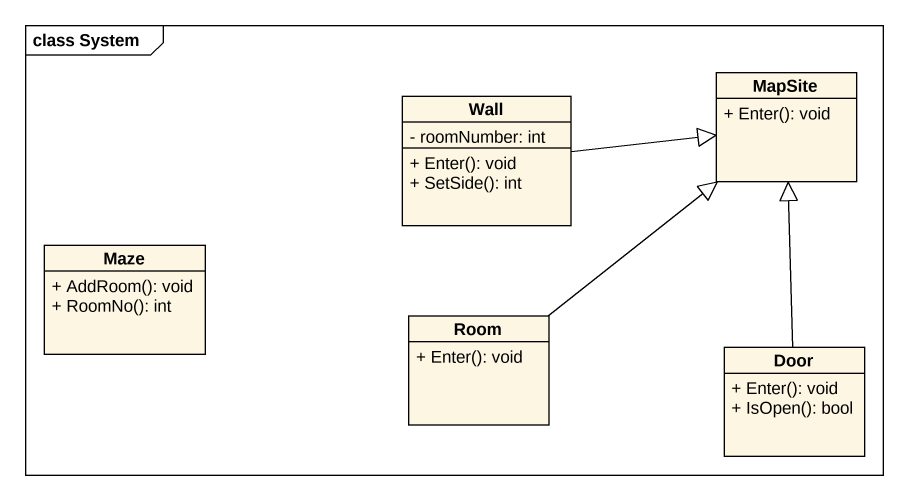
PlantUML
@startuml
mainframe class System
hide circle
hide empty members
skinparam classAttributeIconSize 0
class Wall {
  - roomNumber: int
  + Enter(): void
  + SetSide(): int
}
class MapSite {
  + Enter(): void
}
class Maze {
  + AddRoom(): void
  + RoomNo(): int
}
class Room {
  + Enter(): void
}
class Door {
  + Enter(): void
  + IsOpen(): bool
}
Wall -right-|> MapSite
Room -up-|> MapSite
Door -up-|> MapSite
@enduml
